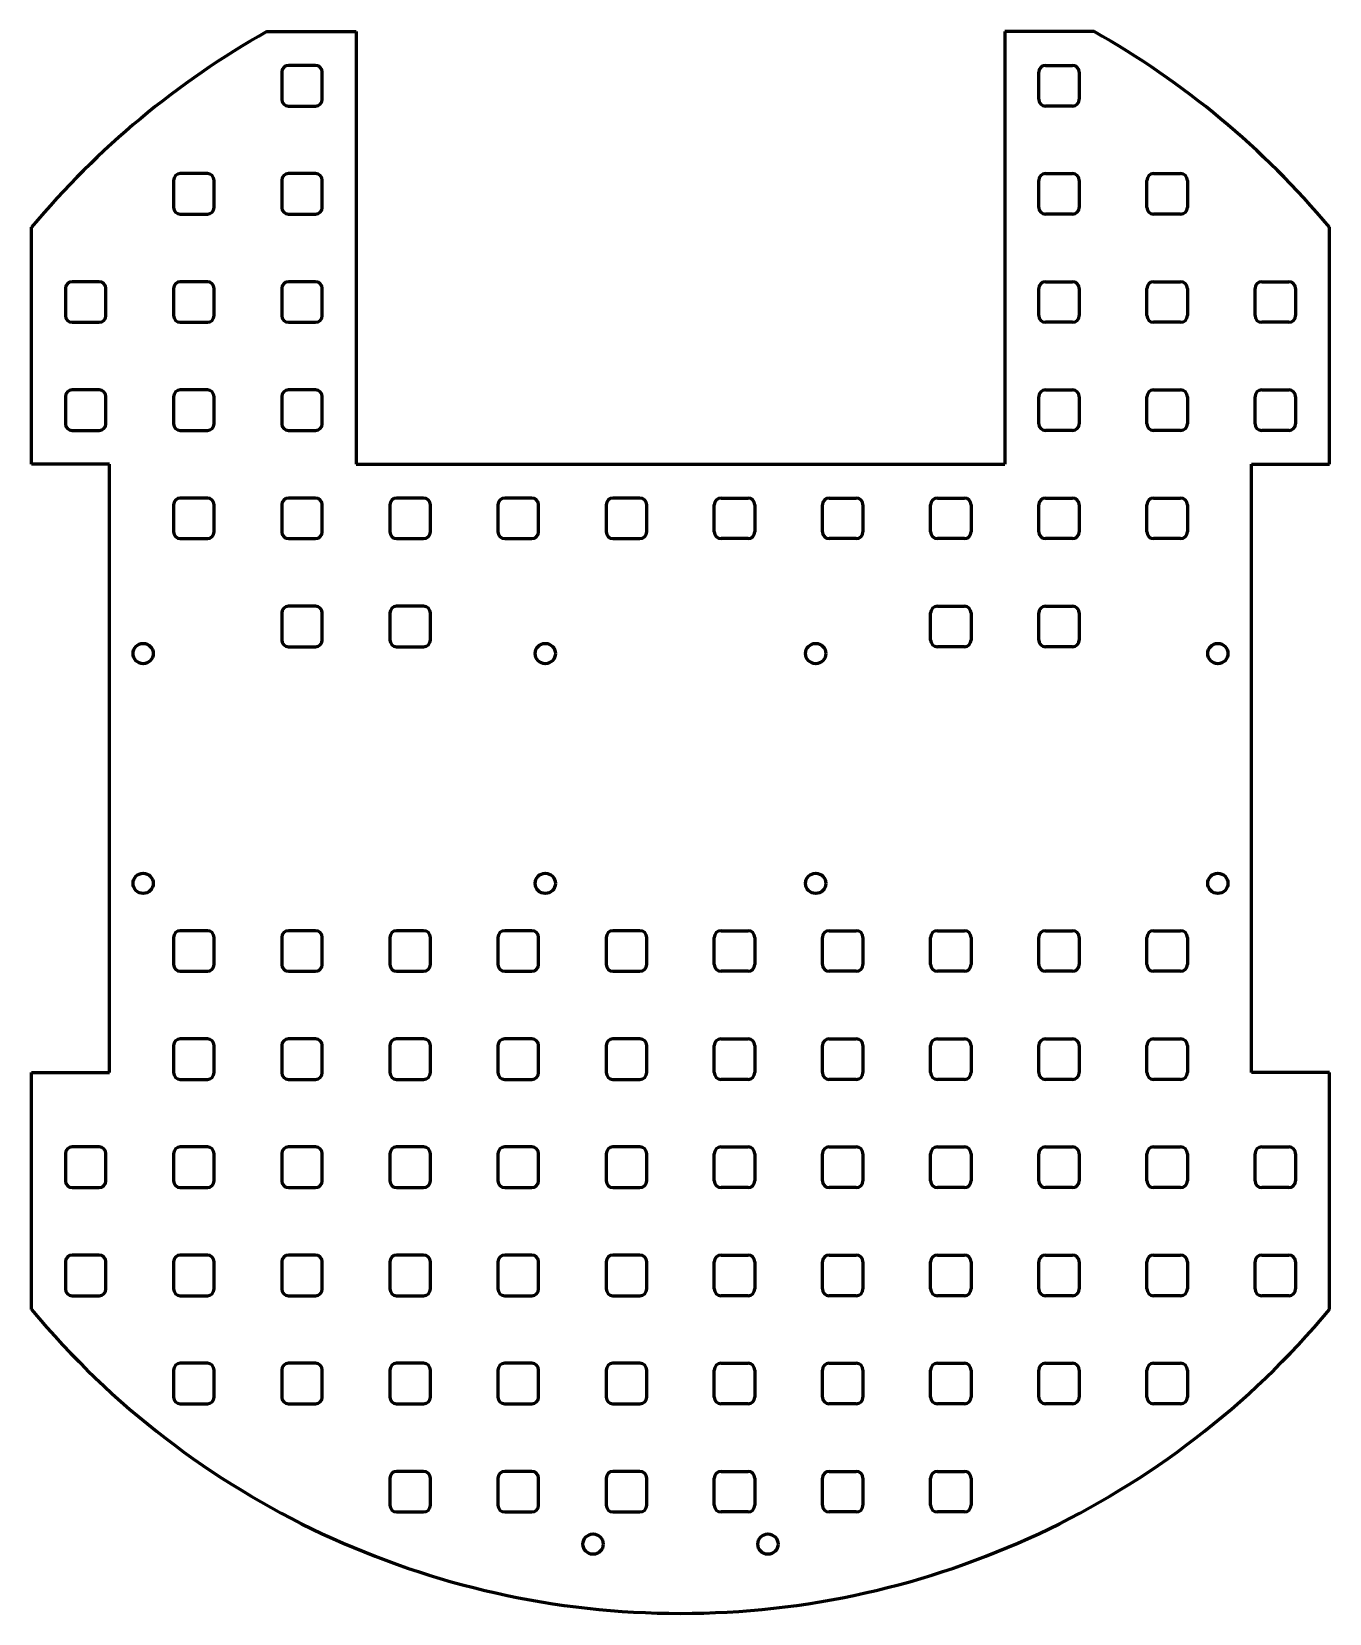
# Model space of a CAD drawing. Header units: millimetres. Extents: x 13 to 205, y 65 to 299.
import ezdxf

# ---------------------------------------------------------------- set-up
doc = ezdxf.new("R2010")
doc.units = ezdxf.units.MM
doc.linetypes.add('K5LT_BASIC', pattern=[0])
doc.layers.add('Системный слой (1)', color=251, linetype='Continuous', true_color=0x6c6c6c)

msp = doc.modelspace()

# ---------------------------------------------------------------- linework, layer by layer
at = {"layer": 'Системный слой (1)', "color": 143, "linetype": 'K5LT_BASIC', "lineweight": 60, "true_color": 0x33acca}
for p, q in [((47.69, 298.76), (60.88, 298.76)), ((60.88, 298.76), (60.88, 234.76)), ((170.07, 298.76), (156.88, 298.76)), ((156.88, 298.76), (156.88, 234.76)), ((49.88, 292.76), (49.88, 288.76)), ((54.88, 293.76), (50.88, 293.76)), ((55.88, 288.76), (55.88, 292.76)), ((161.88, 288.76), (161.88, 292.76)), ((162.88, 293.76), (166.88, 293.76)), ((167.88, 292.76), (167.88, 288.76)), ((50.88, 287.76), (54.88, 287.76)), ((166.88, 287.76), (162.88, 287.76)), ((33.88, 276.76), (33.88, 272.76)), ((38.88, 277.76), (34.88, 277.76)), ((39.88, 272.76), (39.88, 276.76)), ((49.88, 276.76), (49.88, 272.76)), ((54.88, 277.76), (50.88, 277.76)), ((55.88, 272.76), (55.88, 276.76)), ((161.88, 272.76), (161.88, 276.76)), ((162.88, 277.76), (166.88, 277.76)), ((167.88, 276.76), (167.88, 272.76)), ((177.88, 272.76), (177.88, 276.76)), ((178.88, 277.76), (182.88, 277.76)), ((183.88, 276.76), (183.88, 272.76)), ((34.88, 271.76), (38.88, 271.76)), ((50.88, 271.76), (54.88, 271.76)), ((166.88, 271.76), (162.88, 271.76)), ((182.88, 271.76), (178.88, 271.76)), ((12.88, 234.76), (12.88, 269.82)), ((204.88, 234.76), (204.88, 269.82)), ((17.88, 260.76), (17.88, 256.76)), ((22.88, 261.76), (18.88, 261.76)), ((23.88, 256.76), (23.88, 260.76)), ((33.88, 260.76), (33.88, 256.76)), ((38.88, 261.76), (34.88, 261.76)), ((39.88, 256.76), (39.88, 260.76)), ((49.88, 260.76), (49.88, 256.76)), ((54.88, 261.76), (50.88, 261.76)), ((55.88, 256.76), (55.88, 260.76)), ((161.88, 256.76), (161.88, 260.76)), ((162.88, 261.76), (166.88, 261.76)), ((167.88, 260.76), (167.88, 256.76)), ((177.88, 256.76), (177.88, 260.76)), ((178.88, 261.76), (182.88, 261.76)), ((183.88, 260.76), (183.88, 256.76)), ((193.88, 256.76), (193.88, 260.76)), ((194.88, 261.76), (198.88, 261.76)), ((199.88, 260.76), (199.88, 256.76)), ((18.88, 255.76), (22.88, 255.76)), ((34.88, 255.76), (38.88, 255.76)), ((50.88, 255.76), (54.88, 255.76)), ((166.88, 255.76), (162.88, 255.76)), ((182.88, 255.76), (178.88, 255.76)), ((198.88, 255.76), (194.88, 255.76)), ((22.88, 245.76), (18.88, 245.76)), ((38.88, 245.76), (34.88, 245.76)), ((54.88, 245.76), (50.88, 245.76)), ((162.88, 245.76), (166.88, 245.76)), ((178.88, 245.76), (182.88, 245.76)), ((194.88, 245.76), (198.88, 245.76)), ((17.88, 244.76), (17.88, 240.76)), ((23.88, 240.76), (23.88, 244.76)), ((33.88, 244.76), (33.88, 240.76)), ((39.88, 240.76), (39.88, 244.76)), ((49.88, 244.76), (49.88, 240.76)), ((55.88, 240.76), (55.88, 244.76)), ((161.88, 240.76), (161.88, 244.76)), ((167.88, 244.76), (167.88, 240.76)), ((177.88, 240.76), (177.88, 244.76)), ((183.88, 244.76), (183.88, 240.76)), ((193.88, 240.76), (193.88, 244.76)), ((199.88, 244.76), (199.88, 240.76)), ((18.88, 239.76), (22.88, 239.76)), ((34.88, 239.76), (38.88, 239.76)), ((50.88, 239.76), (54.88, 239.76)), ((166.88, 239.76), (162.88, 239.76)), ((182.88, 239.76), (178.88, 239.76)), ((198.88, 239.76), (194.88, 239.76)), ((24.38, 234.76), (12.88, 234.76)), ((24.38, 144.76), (24.38, 234.76)), ((60.88, 234.76), (156.88, 234.76)), ((193.38, 144.76), (193.38, 234.76)), ((193.38, 234.76), (204.88, 234.76)), ((38.88, 229.76), (34.88, 229.76)), ((54.88, 229.76), (50.88, 229.76)), ((70.88, 229.76), (66.88, 229.76)), ((86.88, 229.76), (82.88, 229.76)), ((102.88, 229.76), (98.88, 229.76)), ((114.88, 229.76), (118.88, 229.76)), ((130.88, 229.76), (134.88, 229.76)), ((146.88, 229.76), (150.88, 229.76)), ((162.88, 229.76), (166.88, 229.76)), ((178.88, 229.76), (182.88, 229.76)), ((33.88, 228.76), (33.88, 224.76)), ((39.88, 224.76), (39.88, 228.76)), ((49.88, 228.76), (49.88, 224.76)), ((55.88, 224.76), (55.88, 228.76)), ((65.88, 228.76), (65.88, 224.76)), ((71.88, 224.76), (71.88, 228.76)), ((81.88, 228.76), (81.88, 224.76)), ((87.88, 224.76), (87.88, 228.76)), ((97.88, 228.76), (97.88, 224.76)), ((103.88, 224.76), (103.88, 228.76)), ((113.88, 224.76), (113.88, 228.76)), ((119.88, 228.76), (119.88, 224.76)), ((129.88, 224.76), (129.88, 228.76)), ((135.88, 228.76), (135.88, 224.76)), ((145.88, 224.76), (145.88, 228.76)), ((151.88, 228.76), (151.88, 224.76)), ((161.88, 224.76), (161.88, 228.76)), ((167.88, 228.76), (167.88, 224.76)), ((177.88, 224.76), (177.88, 228.76)), ((183.88, 228.76), (183.88, 224.76)), ((34.88, 223.76), (38.88, 223.76)), ((50.88, 223.76), (54.88, 223.76)), ((66.88, 223.76), (70.88, 223.76)), ((82.88, 223.76), (86.88, 223.76)), ((98.88, 223.76), (102.88, 223.76)), ((118.88, 223.76), (114.88, 223.76)), ((134.88, 223.76), (130.88, 223.76)), ((150.88, 223.76), (146.88, 223.76)), ((166.88, 223.76), (162.88, 223.76)), ((182.88, 223.76), (178.88, 223.76)), ((54.88, 213.76), (50.88, 213.76)), ((70.88, 213.76), (66.88, 213.76)), ((146.88, 213.76), (150.88, 213.76)), ((162.88, 213.76), (166.88, 213.76)), ((49.88, 212.76), (49.88, 208.76)), ((55.88, 208.76), (55.88, 212.76)), ((65.88, 212.76), (65.88, 208.76)), ((71.88, 208.76), (71.88, 212.76)), ((145.88, 208.76), (145.88, 212.76)), ((151.88, 212.76), (151.88, 208.76)), ((161.88, 208.76), (161.88, 212.76)), ((167.88, 212.76), (167.88, 208.76)), ((50.88, 207.76), (54.88, 207.76)), ((66.88, 207.76), (70.88, 207.76)), ((150.88, 207.76), (146.88, 207.76)), ((166.88, 207.76), (162.88, 207.76)), ((33.88, 164.76), (33.88, 160.76)), ((38.88, 165.76), (34.88, 165.76)), ((39.88, 160.76), (39.88, 164.76)), ((49.88, 164.76), (49.88, 160.76)), ((54.88, 165.76), (50.88, 165.76)), ((55.88, 160.76), (55.88, 164.76)), ((65.88, 164.76), (65.88, 160.76)), ((70.88, 165.76), (66.88, 165.76)), ((71.88, 160.76), (71.88, 164.76)), ((81.88, 164.76), (81.88, 160.76)), ((86.88, 165.76), (82.88, 165.76)), ((87.88, 160.76), (87.88, 164.76)), ((97.88, 164.76), (97.88, 160.76)), ((102.88, 165.76), (98.88, 165.76)), ((103.88, 160.76), (103.88, 164.76)), ((113.88, 160.76), (113.88, 164.76)), ((114.88, 165.76), (118.88, 165.76)), ((119.88, 164.76), (119.88, 160.76)), ((129.88, 160.76), (129.88, 164.76)), ((130.88, 165.76), (134.88, 165.76)), ((135.88, 164.76), (135.88, 160.76)), ((145.88, 160.76), (145.88, 164.76)), ((146.88, 165.76), (150.88, 165.76)), ((151.88, 164.76), (151.88, 160.76)), ((161.88, 160.76), (161.88, 164.76)), ((162.88, 165.76), (166.88, 165.76)), ((167.88, 164.76), (167.88, 160.76)), ((177.88, 160.76), (177.88, 164.76)), ((178.88, 165.76), (182.88, 165.76)), ((183.88, 164.76), (183.88, 160.76)), ((34.88, 159.76), (38.88, 159.76)), ((50.88, 159.76), (54.88, 159.76)), ((66.88, 159.76), (70.88, 159.76)), ((82.88, 159.76), (86.88, 159.76)), ((98.88, 159.76), (102.88, 159.76)), ((118.88, 159.76), (114.88, 159.76)), ((134.88, 159.76), (130.88, 159.76)), ((150.88, 159.76), (146.88, 159.76)), ((166.88, 159.76), (162.88, 159.76)), ((182.88, 159.76), (178.88, 159.76)), ((38.88, 149.76), (34.88, 149.76)), ((54.88, 149.76), (50.88, 149.76)), ((70.88, 149.76), (66.88, 149.76)), ((86.88, 149.76), (82.88, 149.76)), ((102.88, 149.76), (98.88, 149.76)), ((114.88, 149.76), (118.88, 149.76)), ((130.88, 149.76), (134.88, 149.76)), ((146.88, 149.76), (150.88, 149.76)), ((162.88, 149.76), (166.88, 149.76)), ((178.88, 149.76), (182.88, 149.76)), ((33.88, 148.76), (33.88, 144.76)), ((39.88, 144.76), (39.88, 148.76)), ((49.88, 148.76), (49.88, 144.76)), ((55.88, 144.76), (55.88, 148.76)), ((65.88, 148.76), (65.88, 144.76)), ((71.88, 144.76), (71.88, 148.76)), ((81.88, 148.76), (81.88, 144.76)), ((87.88, 144.76), (87.88, 148.76)), ((97.88, 148.76), (97.88, 144.76)), ((103.88, 144.76), (103.88, 148.76)), ((113.88, 144.76), (113.88, 148.76)), ((119.88, 148.76), (119.88, 144.76)), ((129.88, 144.76), (129.88, 148.76)), ((135.88, 148.76), (135.88, 144.76)), ((145.88, 144.76), (145.88, 148.76)), ((151.88, 148.76), (151.88, 144.76)), ((161.88, 144.76), (161.88, 148.76)), ((167.88, 148.76), (167.88, 144.76)), ((177.88, 144.76), (177.88, 148.76)), ((183.88, 148.76), (183.88, 144.76)), ((12.88, 144.76), (24.38, 144.76)), ((12.88, 109.71), (12.88, 144.76)), ((34.88, 143.76), (38.88, 143.76)), ((50.88, 143.76), (54.88, 143.76)), ((66.88, 143.76), (70.88, 143.76)), ((82.88, 143.76), (86.88, 143.76)), ((98.88, 143.76), (102.88, 143.76)), ((118.88, 143.76), (114.88, 143.76)), ((134.88, 143.76), (130.88, 143.76)), ((150.88, 143.76), (146.88, 143.76)), ((166.88, 143.76), (162.88, 143.76)), ((182.88, 143.76), (178.88, 143.76)), ((204.88, 144.76), (193.38, 144.76)), ((204.88, 109.71), (204.88, 144.76)), ((22.88, 133.76), (18.88, 133.76)), ((38.88, 133.76), (34.88, 133.76)), ((54.88, 133.76), (50.88, 133.76)), ((70.88, 133.76), (66.88, 133.76)), ((86.88, 133.76), (82.88, 133.76)), ((102.88, 133.76), (98.88, 133.76)), ((114.88, 133.76), (118.88, 133.76)), ((130.88, 133.76), (134.88, 133.76)), ((146.88, 133.76), (150.88, 133.76)), ((162.88, 133.76), (166.88, 133.76)), ((178.88, 133.76), (182.88, 133.76)), ((194.88, 133.76), (198.88, 133.76)), ((17.88, 132.76), (17.88, 128.76)), ((23.88, 128.76), (23.88, 132.76)), ((33.88, 132.76), (33.88, 128.76)), ((39.88, 128.76), (39.88, 132.76)), ((49.88, 132.76), (49.88, 128.76)), ((55.88, 128.76), (55.88, 132.76)), ((65.88, 132.76), (65.88, 128.76)), ((71.88, 128.76), (71.88, 132.76)), ((81.88, 132.76), (81.88, 128.76)), ((87.88, 128.76), (87.88, 132.76)), ((97.88, 132.76), (97.88, 128.76)), ((103.88, 128.76), (103.88, 132.76)), ((113.88, 128.76), (113.88, 132.76)), ((119.88, 132.76), (119.88, 128.76)), ((129.88, 128.76), (129.88, 132.76)), ((135.88, 132.76), (135.88, 128.76)), ((145.88, 128.76), (145.88, 132.76)), ((151.88, 132.76), (151.88, 128.76)), ((161.88, 128.76), (161.88, 132.76)), ((167.88, 132.76), (167.88, 128.76)), ((177.88, 128.76), (177.88, 132.76)), ((183.88, 132.76), (183.88, 128.76)), ((193.88, 128.76), (193.88, 132.76)), ((199.88, 132.76), (199.88, 128.76)), ((18.88, 127.76), (22.88, 127.76)), ((34.88, 127.76), (38.88, 127.76)), ((50.88, 127.76), (54.88, 127.76)), ((66.88, 127.76), (70.88, 127.76)), ((82.88, 127.76), (86.88, 127.76)), ((98.88, 127.76), (102.88, 127.76)), ((118.88, 127.76), (114.88, 127.76)), ((134.88, 127.76), (130.88, 127.76)), ((150.88, 127.76), (146.88, 127.76)), ((166.88, 127.76), (162.88, 127.76)), ((182.88, 127.76), (178.88, 127.76)), ((198.88, 127.76), (194.88, 127.76)), ((22.88, 117.76), (18.88, 117.76)), ((38.88, 117.76), (34.88, 117.76)), ((54.88, 117.76), (50.88, 117.76)), ((70.88, 117.76), (66.88, 117.76)), ((86.88, 117.76), (82.88, 117.76)), ((102.88, 117.76), (98.88, 117.76)), ((114.88, 117.76), (118.88, 117.76)), ((130.88, 117.76), (134.88, 117.76)), ((146.88, 117.76), (150.88, 117.76)), ((162.88, 117.76), (166.88, 117.76)), ((178.88, 117.76), (182.88, 117.76)), ((194.88, 117.76), (198.88, 117.76)), ((17.88, 116.76), (17.88, 112.76)), ((23.88, 112.76), (23.88, 116.76)), ((33.88, 116.76), (33.88, 112.76)), ((39.88, 112.76), (39.88, 116.76)), ((49.88, 116.76), (49.88, 112.76)), ((55.88, 112.76), (55.88, 116.76)), ((65.88, 116.76), (65.88, 112.76)), ((71.88, 112.76), (71.88, 116.76)), ((81.88, 116.76), (81.88, 112.76)), ((87.88, 112.76), (87.88, 116.76)), ((97.88, 116.76), (97.88, 112.76)), ((103.88, 112.76), (103.88, 116.76)), ((113.88, 112.76), (113.88, 116.76)), ((119.88, 116.76), (119.88, 112.76)), ((129.88, 112.76), (129.88, 116.76)), ((135.88, 116.76), (135.88, 112.76)), ((145.88, 112.76), (145.88, 116.76)), ((151.88, 116.76), (151.88, 112.76)), ((161.88, 112.76), (161.88, 116.76)), ((167.88, 116.76), (167.88, 112.76)), ((177.88, 112.76), (177.88, 116.76)), ((183.88, 116.76), (183.88, 112.76)), ((193.88, 112.76), (193.88, 116.76)), ((199.88, 116.76), (199.88, 112.76)), ((18.88, 111.76), (22.88, 111.76)), ((34.88, 111.76), (38.88, 111.76)), ((50.88, 111.76), (54.88, 111.76)), ((66.88, 111.76), (70.88, 111.76)), ((82.88, 111.76), (86.88, 111.76)), ((98.88, 111.76), (102.88, 111.76)), ((118.88, 111.76), (114.88, 111.76)), ((134.88, 111.76), (130.88, 111.76)), ((150.88, 111.76), (146.88, 111.76)), ((166.88, 111.76), (162.88, 111.76)), ((182.88, 111.76), (178.88, 111.76)), ((198.88, 111.76), (194.88, 111.76)), ((33.88, 100.76), (33.88, 96.76)), ((38.88, 101.76), (34.88, 101.76)), ((39.88, 96.76), (39.88, 100.76)), ((49.88, 100.76), (49.88, 96.76)), ((54.88, 101.76), (50.88, 101.76)), ((55.88, 96.76), (55.88, 100.76)), ((65.88, 100.76), (65.88, 96.76)), ((70.88, 101.76), (66.88, 101.76)), ((71.88, 96.76), (71.88, 100.76)), ((81.88, 100.76), (81.88, 96.76)), ((86.88, 101.76), (82.88, 101.76)), ((87.88, 96.76), (87.88, 100.76)), ((97.88, 100.76), (97.88, 96.76)), ((102.88, 101.76), (98.88, 101.76)), ((103.88, 96.76), (103.88, 100.76)), ((113.88, 96.76), (113.88, 100.76)), ((114.88, 101.76), (118.88, 101.76)), ((119.88, 100.76), (119.88, 96.76)), ((129.88, 96.76), (129.88, 100.76)), ((130.88, 101.76), (134.88, 101.76)), ((135.88, 100.76), (135.88, 96.76)), ((145.88, 96.76), (145.88, 100.76)), ((146.88, 101.76), (150.88, 101.76)), ((151.88, 100.76), (151.88, 96.76)), ((161.88, 96.76), (161.88, 100.76)), ((162.88, 101.76), (166.88, 101.76)), ((167.88, 100.76), (167.88, 96.76)), ((177.88, 96.76), (177.88, 100.76)), ((178.88, 101.76), (182.88, 101.76)), ((183.88, 100.76), (183.88, 96.76)), ((34.88, 95.76), (38.88, 95.76)), ((50.88, 95.76), (54.88, 95.76)), ((66.88, 95.76), (70.88, 95.76)), ((82.88, 95.76), (86.88, 95.76)), ((98.88, 95.76), (102.88, 95.76)), ((118.88, 95.76), (114.88, 95.76)), ((134.88, 95.76), (130.88, 95.76)), ((150.88, 95.76), (146.88, 95.76)), ((166.88, 95.76), (162.88, 95.76)), ((182.88, 95.76), (178.88, 95.76)), ((65.88, 84.76), (65.88, 80.76)), ((70.88, 85.76), (66.88, 85.76)), ((71.88, 80.76), (71.88, 84.76)), ((81.88, 84.76), (81.88, 80.76)), ((86.88, 85.76), (82.88, 85.76)), ((87.88, 80.76), (87.88, 84.76)), ((97.88, 84.76), (97.88, 80.76)), ((102.88, 85.76), (98.88, 85.76)), ((103.88, 80.76), (103.88, 84.76)), ((113.88, 80.76), (113.88, 84.76)), ((114.88, 85.76), (118.88, 85.76)), ((119.88, 84.76), (119.88, 80.76)), ((129.88, 80.76), (129.88, 84.76)), ((130.88, 85.76), (134.88, 85.76)), ((135.88, 84.76), (135.88, 80.76)), ((145.88, 80.76), (145.88, 84.76)), ((146.88, 85.76), (150.88, 85.76)), ((151.88, 84.76), (151.88, 80.76)), ((66.88, 79.76), (70.88, 79.76)), ((82.88, 79.76), (86.88, 79.76)), ((98.88, 79.76), (102.88, 79.76)), ((118.88, 79.76), (114.88, 79.76)), ((134.88, 79.76), (130.88, 79.76)), ((150.88, 79.76), (146.88, 79.76))]:
    msp.add_line(p, q, dxfattribs=at)
for centre in [(29.38, 206.76), (88.88, 206.76), (128.88, 206.76), (188.38, 206.76), (29.38, 172.76), (88.88, 172.76), (128.88, 172.76), (188.38, 172.76), (95.94, 75.01), (121.82, 75.01)]:
    msp.add_circle(centre, 1.5, dxfattribs=at)
for centre, radius, start, end in [((108.88, 189.76), 125, 119.3081, 140.1746), ((108.88, 189.76), 125, 39.8254, 60.6919), ((50.88, 292.76), 1, 90, 180), ((54.88, 292.76), 1, 0, 90), ((162.88, 292.76), 1, 90, 180), ((166.88, 292.76), 1, 0, 90), ((50.88, 288.76), 1, 180, 270), ((54.88, 288.76), 1, 270, 0), ((162.88, 288.76), 1, 180, 270), ((166.88, 288.76), 1, 270, 0), ((34.88, 276.76), 1, 90, 180), ((38.88, 276.76), 1, 0, 90), ((50.88, 276.76), 1, 90, 180), ((54.88, 276.76), 1, 0, 90), ((162.88, 276.76), 1, 90, 180), ((166.88, 276.76), 1, 0, 90), ((178.88, 276.76), 1, 90, 180), ((182.88, 276.76), 1, 0, 90), ((34.88, 272.76), 1, 180, 270), ((38.88, 272.76), 1, 270, 0), ((50.88, 272.76), 1, 180, 270), ((54.88, 272.76), 1, 270, 0), ((162.88, 272.76), 1, 180, 270), ((166.88, 272.76), 1, 270, 0), ((178.88, 272.76), 1, 180, 270), ((182.88, 272.76), 1, 270, 0), ((18.88, 260.76), 1, 90, 180), ((22.88, 260.76), 1, 0, 90), ((34.88, 260.76), 1, 90, 180), ((38.88, 260.76), 1, 0, 90), ((50.88, 260.76), 1, 90, 180), ((54.88, 260.76), 1, 0, 90), ((162.88, 260.76), 1, 90, 180), ((166.88, 260.76), 1, 0, 90), ((178.88, 260.76), 1, 90, 180), ((182.88, 260.76), 1, 0, 90), ((194.88, 260.76), 1, 90, 180), ((198.88, 260.76), 1, 0, 90), ((18.88, 256.76), 1, 180, 270), ((22.88, 256.76), 1, 270, 0), ((34.88, 256.76), 1, 180, 270), ((38.88, 256.76), 1, 270, 0), ((50.88, 256.76), 1, 180, 270), ((54.88, 256.76), 1, 270, 0), ((162.88, 256.76), 1, 180, 270), ((166.88, 256.76), 1, 270, 0), ((178.88, 256.76), 1, 180, 270), ((182.88, 256.76), 1, 270, 0), ((194.88, 256.76), 1, 180, 270), ((198.88, 256.76), 1, 270, 0), ((18.88, 244.76), 1, 90, 180), ((22.88, 244.76), 1, 0, 90), ((34.88, 244.76), 1, 90, 180), ((38.88, 244.76), 1, 0, 90), ((50.88, 244.76), 1, 90, 180), ((54.88, 244.76), 1, 0, 90), ((162.88, 244.76), 1, 90, 180), ((166.88, 244.76), 1, 0, 90), ((178.88, 244.76), 1, 90, 180), ((182.88, 244.76), 1, 0, 90), ((194.88, 244.76), 1, 90, 180), ((198.88, 244.76), 1, 0, 90), ((18.88, 240.76), 1, 180, 270), ((22.88, 240.76), 1, 270, 0), ((34.88, 240.76), 1, 180, 270), ((38.88, 240.76), 1, 270, 0), ((50.88, 240.76), 1, 180, 270), ((54.88, 240.76), 1, 270, 0), ((162.88, 240.76), 1, 180, 270), ((166.88, 240.76), 1, 270, 0), ((178.88, 240.76), 1, 180, 270), ((182.88, 240.76), 1, 270, 0), ((194.88, 240.76), 1, 180, 270), ((198.88, 240.76), 1, 270, 0), ((34.88, 228.76), 1, 90, 180), ((38.88, 228.76), 1, 0, 90), ((50.88, 228.76), 1, 90, 180), ((54.88, 228.76), 1, 0, 90), ((66.88, 228.76), 1, 90, 180), ((70.88, 228.76), 1, 0, 90), ((82.88, 228.76), 1, 90, 180), ((86.88, 228.76), 1, 0, 90), ((98.88, 228.76), 1, 90, 180), ((102.88, 228.76), 1, 0, 90), ((114.88, 228.76), 1, 90, 180), ((118.88, 228.76), 1, 0, 90), ((130.88, 228.76), 1, 90, 180), ((134.88, 228.76), 1, 0, 90), ((146.88, 228.76), 1, 90, 180), ((150.88, 228.76), 1, 0, 90), ((162.88, 228.76), 1, 90, 180), ((166.88, 228.76), 1, 0, 90), ((178.88, 228.76), 1, 90, 180), ((182.88, 228.76), 1, 0, 90), ((34.88, 224.76), 1, 180, 270), ((38.88, 224.76), 1, 270, 0), ((50.88, 224.76), 1, 180, 270), ((54.88, 224.76), 1, 270, 0), ((66.88, 224.76), 1, 180, 270), ((70.88, 224.76), 1, 270, 0), ((82.88, 224.76), 1, 180, 270), ((86.88, 224.76), 1, 270, 0), ((98.88, 224.76), 1, 180, 270), ((102.88, 224.76), 1, 270, 0), ((114.88, 224.76), 1, 180, 270), ((118.88, 224.76), 1, 270, 0), ((130.88, 224.76), 1, 180, 270), ((134.88, 224.76), 1, 270, 0), ((146.88, 224.76), 1, 180, 270), ((150.88, 224.76), 1, 270, 0), ((162.88, 224.76), 1, 180, 270), ((166.88, 224.76), 1, 270, 0), ((178.88, 224.76), 1, 180, 270), ((182.88, 224.76), 1, 270, 0), ((50.88, 212.76), 1, 90, 180), ((54.88, 212.76), 1, 0, 90), ((66.88, 212.76), 1, 90, 180), ((70.88, 212.76), 1, 0, 90), ((146.88, 212.76), 1, 90, 180), ((150.88, 212.76), 1, 0, 90), ((162.88, 212.76), 1, 90, 180), ((166.88, 212.76), 1, 0, 90), ((50.88, 208.76), 1, 180, 270), ((54.88, 208.76), 1, 270, 0), ((66.88, 208.76), 1, 180, 270), ((70.88, 208.76), 1, 270, 0), ((146.88, 208.76), 1, 180, 270), ((150.88, 208.76), 1, 270, 0), ((162.88, 208.76), 1, 180, 270), ((166.88, 208.76), 1, 270, 0), ((34.88, 164.76), 1, 90, 180), ((38.88, 164.76), 1, 0, 90), ((50.88, 164.76), 1, 90, 180), ((54.88, 164.76), 1, 0, 90), ((66.88, 164.76), 1, 90, 180), ((70.88, 164.76), 1, 0, 90), ((82.88, 164.76), 1, 90, 180), ((86.88, 164.76), 1, 0, 90), ((98.88, 164.76), 1, 90, 180), ((102.88, 164.76), 1, 0, 90), ((114.88, 164.76), 1, 90, 180), ((118.88, 164.76), 1, 0, 90), ((130.88, 164.76), 1, 90, 180), ((134.88, 164.76), 1, 0, 90), ((146.88, 164.76), 1, 90, 180), ((150.88, 164.76), 1, 0, 90), ((162.88, 164.76), 1, 90, 180), ((166.88, 164.76), 1, 0, 90), ((178.88, 164.76), 1, 90, 180), ((182.88, 164.76), 1, 0, 90), ((34.88, 160.76), 1, 180, 270), ((38.88, 160.76), 1, 270, 0), ((50.88, 160.76), 1, 180, 270), ((54.88, 160.76), 1, 270, 0), ((66.88, 160.76), 1, 180, 270), ((70.88, 160.76), 1, 270, 0), ((82.88, 160.76), 1, 180, 270), ((86.88, 160.76), 1, 270, 0), ((98.88, 160.76), 1, 180, 270), ((102.88, 160.76), 1, 270, 0), ((114.88, 160.76), 1, 180, 270), ((118.88, 160.76), 1, 270, 0), ((130.88, 160.76), 1, 180, 270), ((134.88, 160.76), 1, 270, 0), ((146.88, 160.76), 1, 180, 270), ((150.88, 160.76), 1, 270, 0), ((162.88, 160.76), 1, 180, 270), ((166.88, 160.76), 1, 270, 0), ((178.88, 160.76), 1, 180, 270), ((182.88, 160.76), 1, 270, 0), ((34.88, 148.76), 1, 90, 180), ((38.88, 148.76), 1, 0, 90), ((50.88, 148.76), 1, 90, 180), ((54.88, 148.76), 1, 0, 90), ((66.88, 148.76), 1, 90, 180), ((70.88, 148.76), 1, 0, 90), ((82.88, 148.76), 1, 90, 180), ((86.88, 148.76), 1, 0, 90), ((98.88, 148.76), 1, 90, 180), ((102.88, 148.76), 1, 0, 90), ((114.88, 148.76), 1, 90, 180), ((118.88, 148.76), 1, 0, 90), ((130.88, 148.76), 1, 90, 180), ((134.88, 148.76), 1, 0, 90), ((146.88, 148.76), 1, 90, 180), ((150.88, 148.76), 1, 0, 90), ((162.88, 148.76), 1, 90, 180), ((166.88, 148.76), 1, 0, 90), ((178.88, 148.76), 1, 90, 180), ((182.88, 148.76), 1, 0, 90), ((34.88, 144.76), 1, 180, 270), ((38.88, 144.76), 1, 270, 0), ((50.88, 144.76), 1, 180, 270), ((54.88, 144.76), 1, 270, 0), ((66.88, 144.76), 1, 180, 270), ((70.88, 144.76), 1, 270, 0), ((82.88, 144.76), 1, 180, 270), ((86.88, 144.76), 1, 270, 0), ((98.88, 144.76), 1, 180, 270), ((102.88, 144.76), 1, 270, 0), ((114.88, 144.76), 1, 180, 270), ((118.88, 144.76), 1, 270, 0), ((130.88, 144.76), 1, 180, 270), ((134.88, 144.76), 1, 270, 0), ((146.88, 144.76), 1, 180, 270), ((150.88, 144.76), 1, 270, 0), ((162.88, 144.76), 1, 180, 270), ((166.88, 144.76), 1, 270, 0), ((178.88, 144.76), 1, 180, 270), ((182.88, 144.76), 1, 270, 0), ((18.88, 132.76), 1, 90, 180), ((22.88, 132.76), 1, 0, 90), ((34.88, 132.76), 1, 90, 180), ((38.88, 132.76), 1, 0, 90), ((50.88, 132.76), 1, 90, 180), ((54.88, 132.76), 1, 0, 90), ((66.88, 132.76), 1, 90, 180), ((70.88, 132.76), 1, 0, 90), ((82.88, 132.76), 1, 90, 180), ((86.88, 132.76), 1, 0, 90), ((98.88, 132.76), 1, 90, 180), ((102.88, 132.76), 1, 0, 90), ((114.88, 132.76), 1, 90, 180), ((118.88, 132.76), 1, 0, 90), ((130.88, 132.76), 1, 90, 180), ((134.88, 132.76), 1, 0, 90), ((146.88, 132.76), 1, 90, 180), ((150.88, 132.76), 1, 0, 90), ((162.88, 132.76), 1, 90, 180), ((166.88, 132.76), 1, 0, 90), ((178.88, 132.76), 1, 90, 180), ((182.88, 132.76), 1, 0, 90), ((194.88, 132.76), 1, 90, 180), ((198.88, 132.76), 1, 0, 90), ((18.88, 128.76), 1, 180, 270), ((22.88, 128.76), 1, 270, 0), ((34.88, 128.76), 1, 180, 270), ((38.88, 128.76), 1, 270, 0), ((50.88, 128.76), 1, 180, 270), ((54.88, 128.76), 1, 270, 0), ((66.88, 128.76), 1, 180, 270), ((70.88, 128.76), 1, 270, 0), ((82.88, 128.76), 1, 180, 270), ((86.88, 128.76), 1, 270, 0), ((98.88, 128.76), 1, 180, 270), ((102.88, 128.76), 1, 270, 0), ((114.88, 128.76), 1, 180, 270), ((118.88, 128.76), 1, 270, 0), ((130.88, 128.76), 1, 180, 270), ((134.88, 128.76), 1, 270, 0), ((146.88, 128.76), 1, 180, 270), ((150.88, 128.76), 1, 270, 0), ((162.88, 128.76), 1, 180, 270), ((166.88, 128.76), 1, 270, 0), ((178.88, 128.76), 1, 180, 270), ((182.88, 128.76), 1, 270, 0), ((194.88, 128.76), 1, 180, 270), ((198.88, 128.76), 1, 270, 0), ((18.88, 116.76), 1, 90, 180), ((22.88, 116.76), 1, 0, 90), ((34.88, 116.76), 1, 90, 180), ((38.88, 116.76), 1, 0, 90), ((50.88, 116.76), 1, 90, 180), ((54.88, 116.76), 1, 0, 90), ((66.88, 116.76), 1, 90, 180), ((70.88, 116.76), 1, 0, 90), ((82.88, 116.76), 1, 90, 180), ((86.88, 116.76), 1, 0, 90), ((98.88, 116.76), 1, 90, 180), ((102.88, 116.76), 1, 0, 90), ((114.88, 116.76), 1, 90, 180), ((118.88, 116.76), 1, 0, 90), ((130.88, 116.76), 1, 90, 180), ((134.88, 116.76), 1, 0, 90), ((146.88, 116.76), 1, 90, 180), ((150.88, 116.76), 1, 0, 90), ((162.88, 116.76), 1, 90, 180), ((166.88, 116.76), 1, 0, 90), ((178.88, 116.76), 1, 90, 180), ((182.88, 116.76), 1, 0, 90), ((194.88, 116.76), 1, 90, 180), ((198.88, 116.76), 1, 0, 90), ((18.88, 112.76), 1, 180, 270), ((22.88, 112.76), 1, 270, 0), ((34.88, 112.76), 1, 180, 270), ((38.88, 112.76), 1, 270, 0), ((50.88, 112.76), 1, 180, 270), ((54.88, 112.76), 1, 270, 0), ((66.88, 112.76), 1, 180, 270), ((70.88, 112.76), 1, 270, 0), ((82.88, 112.76), 1, 180, 270), ((86.88, 112.76), 1, 270, 0), ((98.88, 112.76), 1, 180, 270), ((102.88, 112.76), 1, 270, 0), ((114.88, 112.76), 1, 180, 270), ((118.88, 112.76), 1, 270, 0), ((130.88, 112.76), 1, 180, 270), ((134.88, 112.76), 1, 270, 0), ((146.88, 112.76), 1, 180, 270), ((150.88, 112.76), 1, 270, 0), ((162.88, 112.76), 1, 180, 270), ((166.88, 112.76), 1, 270, 0), ((178.88, 112.76), 1, 180, 270), ((182.88, 112.76), 1, 270, 0), ((194.88, 112.76), 1, 180, 270), ((198.88, 112.76), 1, 270, 0), ((108.88, 189.76), 125, 219.8254, 320.1746), ((34.88, 100.76), 1, 90, 180), ((38.88, 100.76), 1, 0, 90), ((50.88, 100.76), 1, 90, 180), ((54.88, 100.76), 1, 0, 90), ((66.88, 100.76), 1, 90, 180), ((70.88, 100.76), 1, 0, 90), ((82.88, 100.76), 1, 90, 180), ((86.88, 100.76), 1, 0, 90), ((98.88, 100.76), 1, 90, 180), ((102.88, 100.76), 1, 0, 90), ((114.88, 100.76), 1, 90, 180), ((118.88, 100.76), 1, 0, 90), ((130.88, 100.76), 1, 90, 180), ((134.88, 100.76), 1, 0, 90), ((146.88, 100.76), 1, 90, 180), ((150.88, 100.76), 1, 0, 90), ((162.88, 100.76), 1, 90, 180), ((166.88, 100.76), 1, 0, 90), ((178.88, 100.76), 1, 90, 180), ((182.88, 100.76), 1, 0, 90), ((34.88, 96.76), 1, 180, 270), ((38.88, 96.76), 1, 270, 0), ((50.88, 96.76), 1, 180, 270), ((54.88, 96.76), 1, 270, 0), ((66.88, 96.76), 1, 180, 270), ((70.88, 96.76), 1, 270, 0), ((82.88, 96.76), 1, 180, 270), ((86.88, 96.76), 1, 270, 0), ((98.88, 96.76), 1, 180, 270), ((102.88, 96.76), 1, 270, 0), ((114.88, 96.76), 1, 180, 270), ((118.88, 96.76), 1, 270, 0), ((130.88, 96.76), 1, 180, 270), ((134.88, 96.76), 1, 270, 0), ((146.88, 96.76), 1, 180, 270), ((150.88, 96.76), 1, 270, 0), ((162.88, 96.76), 1, 180, 270), ((166.88, 96.76), 1, 270, 0), ((178.88, 96.76), 1, 180, 270), ((182.88, 96.76), 1, 270, 0), ((66.88, 84.76), 1, 90, 180), ((70.88, 84.76), 1, 0, 90), ((82.88, 84.76), 1, 90, 180), ((86.88, 84.76), 1, 0, 90), ((98.88, 84.76), 1, 90, 180), ((102.88, 84.76), 1, 0, 90), ((114.88, 84.76), 1, 90, 180), ((118.88, 84.76), 1, 0, 90), ((130.88, 84.76), 1, 90, 180), ((134.88, 84.76), 1, 0, 90), ((146.88, 84.76), 1, 90, 180), ((150.88, 84.76), 1, 0, 90), ((66.88, 80.76), 1, 180, 270), ((70.88, 80.76), 1, 270, 0), ((82.88, 80.76), 1, 180, 270), ((86.88, 80.76), 1, 270, 0), ((98.88, 80.76), 1, 180, 270), ((102.88, 80.76), 1, 270, 0), ((114.88, 80.76), 1, 180, 270), ((118.88, 80.76), 1, 270, 0), ((130.88, 80.76), 1, 180, 270), ((134.88, 80.76), 1, 270, 0), ((146.88, 80.76), 1, 180, 270), ((150.88, 80.76), 1, 270, 0)]:
    msp.add_arc(centre, radius, start, end, dxfattribs=at)

doc.saveas('drawing.dxf')
